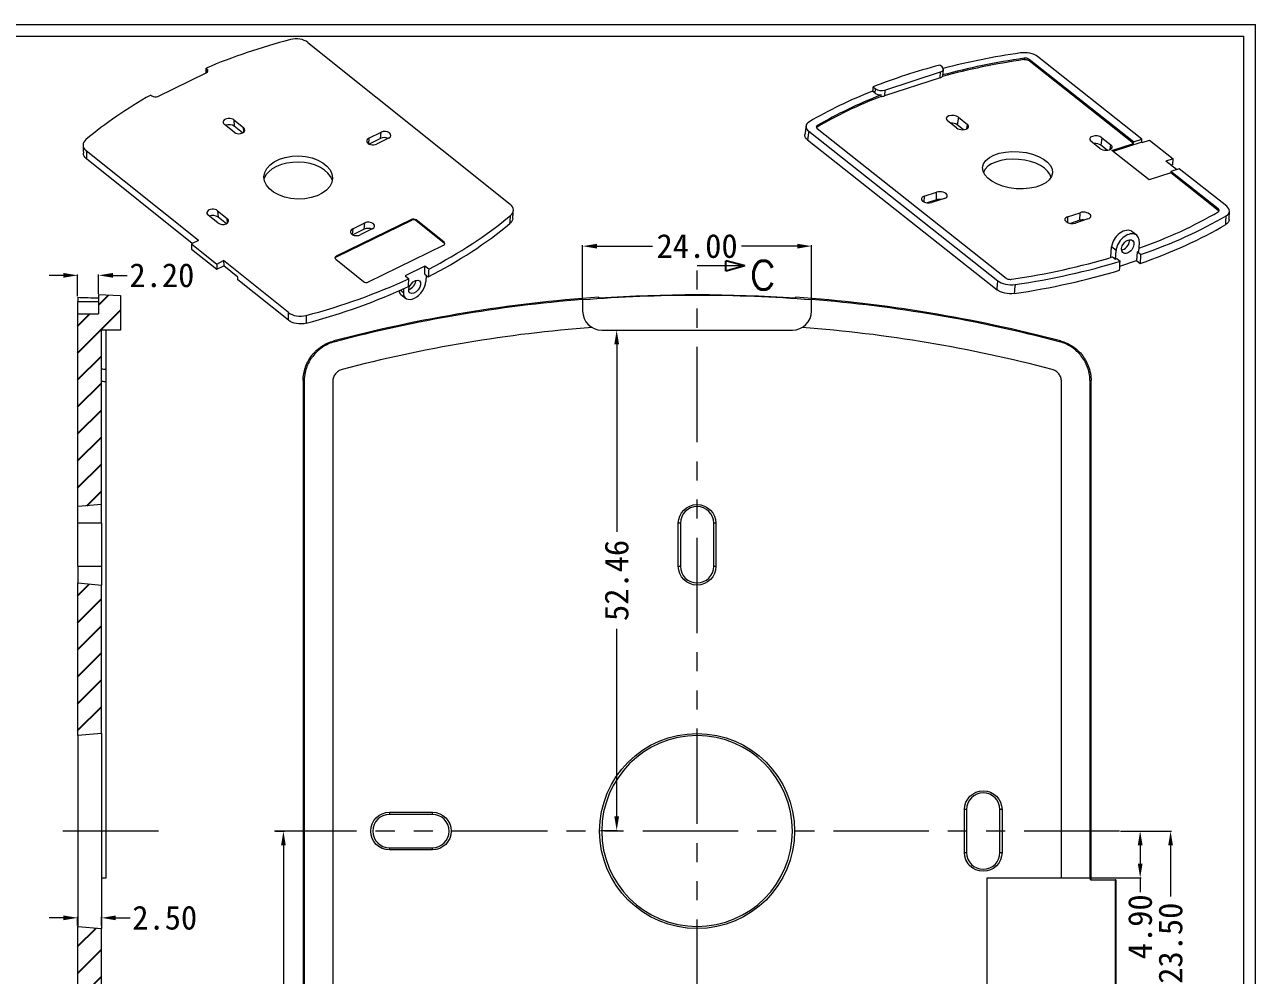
# Model space of a CAD drawing. Extents: x 25 to 585, y 188 to 465.
# Drawn here: x 455.9 to 585, y 269.7 to 369.3 of the extents above; entities that cross this region are included whole.
import ezdxf

# ---------------------------------------------------------------- set-up
doc = ezdxf.new("R2010")
doc.units = 0
doc.header["$MEASUREMENT"] = 0
doc.linetypes.add('PHANTOM', pattern=[2.5, 1.25, -0.25, 0.25, -0.25, 0.25, -0.25])
for name, color, linetype in [('10', 7, 'Continuous'), ('20', 7, 'Continuous'), ('TOP', 7, 'Continuous')]:
    doc.layers.add(name, color=color, linetype=linetype)
doc.styles.add('blockfont', font='simplex.shx', dxfattribs={"bigfont": 'bigfont'})
doc.dimstyles.new('1', dxfattribs={"dimtxt": 2.5, "dimasz": 1.5, "dimexe": 0.1, "dimexo": 0.1, "dimgap": 0.09, "dimtad": 0, "dimzin": 0, "dimdsep": 46, "dimtxsty": 'Standard', "dimcen": 0, "dimclrd": 4, "dimclre": 4, "dimclrt": 3, "dimadec": 1, "dimazin": 0, "dimtfac": 1, "dimtofl": 0, "dimtmove": 0, "dimatfit": 3, "dimfxl": 0.18, "dimtolj": 1, "dimtzin": 0, "dimlwd": 9, "dimlwe": 9, "dimarcsym": 0})

# ---------------------------------------------------------------- blocks, each defined once
blk = doc.blocks.new('HATCH5')
at = {"color": 200, "linetype": 'Continuous'}
for p, q in [((429.22, 152.29), (430.28, 153.35)), ((427.02, 147.26), (431.52, 151.76)), ((427.02, 150.09), (428.3, 151.36)), ((427.02, 144.44), (429.52, 146.93)), ((427.02, 141.61), (429.52, 144.11)), ((427.02, 138.78), (429.52, 141.28)), ((427.02, 135.96), (429.52, 138.45)), ((427.02, 133.13), (429.52, 135.63)), ((427.97, 131.25), (429.52, 132.8)), ((427.02, 121.82), (428.26, 123.06)), ((427.02, 118.99), (429.52, 121.49)), ((427.02, 116.17), (429.52, 118.66)), ((427.02, 113.34), (429.52, 115.84)), ((427.02, 110.51), (429.52, 113.01)), ((427.02, 107.69), (429.52, 110.18)), ((427.02, 85.07), (428.95, 87)), ((427.02, 82.24), (429.52, 84.74)), ((427.02, 79.42), (429.52, 81.91)), ((427.02, 76.59), (429.52, 79.09)), ((427.02, 73.76), (429.52, 76.26)), ((427.02, 70.93), (429.52, 73.43)), ((427.91, 68.99), (429.52, 70.6)), ((427.02, 65.28), (427.15, 65.4)), ((427.02, 62.45), (429.52, 64.95)), ((427.32, 59.93), (429.52, 62.12)), ((427.32, 57.1), (429.52, 59.3)), ((427.32, 54.27), (429.52, 56.47)), ((427.32, 51.44), (429.52, 53.64)), ((427.32, 48.62), (429.52, 50.82)), ((427.02, 45.49), (429.52, 47.99)), ((427.02, 42.66), (429.52, 45.16)), ((435.51, 42.66), (437.22, 44.37)), ((429.85, 42.66), (430.77, 43.58))]:
    blk.add_line(p, q, dxfattribs=at)
blk = doc.blocks.new('ASSORTED_DRAFT5')
at = {"color": 13}
for p, q in [((507.01, 158.39, 507.01), (505.01, 158.92)), ((505.01, 157.85), (505.01, 158.92)), ((507.01, 158.39, 507.01), (505.01, 157.85))]:
    blk.add_line(p, q, dxfattribs=at)
blk = doc.blocks.new('*D50')
at = {"color": 4, "linetype": 'Continuous', "lineweight": 9}
for p, q in [((482.24, 284.8), (483.17, 284.8)), ((483.07, 283.3), (483.07, 262.98)), ((483.07, 232.9), (483.07, 253.22)), ((522.14, 231.4), (482.97, 231.4))]:
    blk.add_line(p, q, dxfattribs=at)
for points in [[(482.82, 283.3), (483.32, 283.3), (483.07, 284.8)], [(482.82, 232.9), (483.32, 232.9), (483.07, 231.4)]]:
    blk.add_solid(points, dxfattribs=at)
at = {"layer": 'Defpoints', "color": 0, "linetype": 'Continuous', "lineweight": 9}
for p in [(482.14, 284.8), (483.07, 231.4), (522.24, 231.4)]:
    blk.add_point(p, dxfattribs=at)
at = {"color": 3, "linetype": 'Continuous', "lineweight": 9, "insert": (483.07, 258.1), "char_height": 2.5, "attachment_point": 5, "rotation": 90}
blk.add_mtext('\\A1;53.40', dxfattribs=at)
blk = doc.blocks.new('*D52')
at = {"color": 4, "linetype": 'Continuous', "lineweight": 9}
for p, q in [((570.84, 284.8), (572.99, 284.8)), ((572.89, 283.3), (572.89, 281.4)), ((567.73, 279.9), (572.99, 279.9)), ((572.89, 279.9), (572.89, 278.4))]:
    blk.add_line(p, q, dxfattribs=at)
for points in [[(572.64, 283.3), (573.14, 283.3), (572.89, 284.8)], [(572.64, 281.4), (573.14, 281.4), (572.89, 279.9)]]:
    blk.add_solid(points, dxfattribs=at)
at = {"layer": 'Defpoints', "color": 0, "linetype": 'Continuous', "lineweight": 9}
for p in [(570.74, 284.8), (567.63, 279.9), (572.89, 279.9)]:
    blk.add_point(p, dxfattribs=at)
at = {"color": 3, "linetype": 'Continuous', "lineweight": 9, "insert": (572.89, 274.77), "char_height": 2.5, "attachment_point": 5, "rotation": 90}
blk.add_mtext('\\A1;4.90', dxfattribs=at)
blk = doc.blocks.new('*D53')
at = {"color": 4, "linetype": 'Continuous', "lineweight": 9}
for p, q in [((570.84, 284.8), (576.18, 284.8)), ((576.08, 283.3), (576.08, 277.93)), ((576.08, 262.8), (576.08, 268.17)), ((567.73, 261.3), (576.18, 261.3))]:
    blk.add_line(p, q, dxfattribs=at)
for points in [[(575.83, 283.3), (576.33, 283.3), (576.08, 284.8)], [(575.83, 262.8), (576.33, 262.8), (576.08, 261.3)]]:
    blk.add_solid(points, dxfattribs=at)
at = {"layer": 'Defpoints', "color": 0, "linetype": 'Continuous', "lineweight": 9}
for p in [(570.74, 284.8), (567.63, 261.3), (576.08, 261.3)]:
    blk.add_point(p, dxfattribs=at)
at = {"color": 3, "linetype": 'Continuous', "lineweight": 9, "insert": (576.08, 273.05), "char_height": 2.5, "attachment_point": 5, "rotation": 90}
blk.add_mtext('\\A1;23.50', dxfattribs=at)
blk = doc.blocks.new('*D58')
at = {"color": 4, "linetype": 'Continuous', "lineweight": 9}
for p, q in [((514.44, 340.56), (514.44, 346.2)), ((515.94, 346.1), (521.77, 346.1)), ((536.94, 346.1), (531.11, 346.1)), ((538.44, 340.56), (538.44, 346.2))]:
    blk.add_line(p, q, dxfattribs=at)
for points in [[(515.94, 346.35), (515.94, 345.85), (514.44, 346.1)], [(536.94, 346.35), (536.94, 345.85), (538.44, 346.1)]]:
    blk.add_solid(points, dxfattribs=at)
at = {"layer": 'Defpoints', "color": 0, "linetype": 'Continuous', "lineweight": 9}
for p in [(538.44, 346.1), (514.44, 340.46), (538.44, 340.46)]:
    blk.add_point(p, dxfattribs=at)
at = {"color": 3, "linetype": 'Continuous', "lineweight": 9, "insert": (526.44, 346.1), "char_height": 2.5, "attachment_point": 5}
blk.add_mtext('\\A1;24.00', dxfattribs=at)
blk = doc.blocks.new('*D59')
at = {"color": 4, "linetype": 'Continuous', "lineweight": 9}
for p, q in [((516.54, 337.3), (518.11, 337.3)), ((518.01, 335.8), (518.01, 316.16)), ((518.01, 286.35), (518.01, 305.98)), ((516.32, 284.85), (518.11, 284.85))]:
    blk.add_line(p, q, dxfattribs=at)
for points in [[(517.76, 335.8), (518.26, 335.8), (518.01, 337.3)], [(517.76, 286.35), (518.26, 286.35), (518.01, 284.85)]]:
    blk.add_solid(points, dxfattribs=at)
at = {"layer": 'Defpoints', "color": 0, "linetype": 'Continuous', "lineweight": 9}
for p in [(516.44, 337.3), (516.22, 284.85), (518.01, 284.85)]:
    blk.add_point(p, dxfattribs=at)
at = {"color": 3, "linetype": 'Continuous', "lineweight": 9, "insert": (518.01, 311.07), "char_height": 2.5, "attachment_point": 5, "rotation": 90}
blk.add_mtext('\\A1;52.46', dxfattribs=at)
blk = doc.blocks.new('*D62')
at = {"color": 4, "linetype": 'Continuous', "lineweight": 9}
for p, q in [((460, 343.04), (458.5, 343.04)), ((461.5, 340.85), (461.5, 343.14)), ((463.7, 341.12), (463.7, 343.14)), ((465.2, 343.04), (466.7, 343.04))]:
    blk.add_line(p, q, dxfattribs=at)
for points in [[(460, 343.29), (460, 342.79), (461.5, 343.04)], [(465.2, 343.29), (465.2, 342.79), (463.7, 343.04)]]:
    blk.add_solid(points, dxfattribs=at)
at = {"layer": 'Defpoints', "color": 0, "linetype": 'Continuous', "lineweight": 9}
for p in [(463.7, 343.04), (461.5, 340.75), (463.7, 341.02)]:
    blk.add_point(p, dxfattribs=at)
at = {"color": 3, "linetype": 'Continuous', "lineweight": 9, "insert": (470.33, 343.04), "char_height": 2.5, "attachment_point": 5}
blk.add_mtext('\\A1;2.20', dxfattribs=at)
blk = doc.blocks.new('*D64')
at = {"color": 4, "linetype": 'Continuous', "lineweight": 9}
for p, q in [((460, 275.71), (458.5, 275.71)), ((461.5, 274.9), (461.5, 275.81)), ((464, 274.9), (464, 275.81)), ((465.5, 275.71), (467, 275.71))]:
    blk.add_line(p, q, dxfattribs=at)
for points in [[(460, 275.96), (460, 275.46), (461.5, 275.71)], [(465.5, 275.96), (465.5, 275.46), (464, 275.71)]]:
    blk.add_solid(points, dxfattribs=at)
at = {"layer": 'Defpoints', "color": 0, "linetype": 'Continuous', "lineweight": 9}
for p in [(464, 275.71), (461.5, 274.8), (464, 274.8)]:
    blk.add_point(p, dxfattribs=at)
at = {"color": 3, "linetype": 'Continuous', "lineweight": 9, "insert": (470.63, 275.71), "char_height": 2.5, "attachment_point": 5}
blk.add_mtext('\\A1;2.50', dxfattribs=at)

msp = doc.modelspace()

# ---------------------------------------------------------------- linework, layer by layer
at = {"color": 7, "linetype": 'Continuous', "lineweight": 9}
for p, q in [((328.712, 369.316), (584.969, 369.316)), ((584.969, 188.106), (584.969, 369.316)), ((329.932, 368.095), (583.748, 368.095)), ((583.748, 189.326), (583.748, 368.095))]:
    msp.add_line(p, q, dxfattribs=at)
at = {"layer": '10', "color": 1, "linetype": 'PHANTOM', "lineweight": 9, "ltscale": 8}
for p, q in [((526.44, 225.55), (526.44, 344.024)), ((469.959, 284.803), (459.75, 284.803)), ((570.739, 284.803), (482.142, 284.803))]:
    msp.add_line(p, q, dxfattribs=at)
at = {"layer": '20', "color": 7, "linetype": 'Continuous', "lineweight": 9}
for p, q in [((485.638, 367.448), (506.845, 350.493)), ((572.199, 356.87), (561.256, 365.529)), ((572.206, 357.021), (561.266, 365.678)), ((573.08, 357.306), (562.14, 365.963)), ((469.92, 361.792), (474.983, 364.266)), ((475.057, 364.678), (474.957, 364.757)), ((475.049, 364.305), (475.057, 364.678)), ((546.138, 362.457), (551.962, 364.355)), ((552.124, 364.877), (551.881, 365.07)), ((551.914, 363.745), (551.962, 364.355)), ((552.223, 364.173), (552.259, 364.631)), ((544.892, 362.793), (545.135, 362.6)), ((545.099, 362.143), (545.135, 362.6)), ((551.914, 363.745), (546.09, 361.847)), ((469.163, 361.926), (469.263, 361.847)), ((545.099, 362.143), (544.844, 362.344)), ((546.138, 362.457), (546.09, 361.847)), ((477.901, 358.038), (476.89, 358.847)), ((477.874, 359.327), (478.885, 358.519)), ((477.874, 359.327), (477.921, 358.657)), ((553.633, 358.491), (552.687, 359.24)), ((553.833, 359.613), (553.709, 358.83)), ((554.375, 358.304), (553.709, 358.83)), ((553.833, 359.613), (554.78, 358.864)), ((554.703, 358.382), (554.78, 358.864)), ((478.787, 357.965), (477.921, 358.657)), ((478.917, 358.053), (478.885, 358.519)), ((492.038, 357.423), (491.981, 356.838)), ((492.038, 357.423), (493.304, 358.042)), ((494.09, 357.413), (492.824, 356.795)), ((493.24, 357.381), (493.304, 358.042)), ((538.148, 358.145), (557.967, 342.461)), ((539.023, 358.43), (558.841, 342.747)), ((568.878, 357.468), (568.754, 356.685)), ((568.878, 357.468), (569.824, 356.719)), ((493.24, 357.381), (492.049, 356.799)), ((538.028, 357.234), (557.881, 341.523)), ((568.677, 356.345), (567.731, 357.094)), ((569.419, 356.158), (568.754, 356.685)), ((569.748, 356.237), (569.824, 356.719)), ((569.924, 356.129), (572.199, 356.87)), ((573.836, 353.034), (569.924, 356.129)), ((573.066, 357.004), (570.057, 356.024)), ((572.199, 356.87), (572.206, 357.021)), ((572.206, 357.021), (573.08, 357.306)), ((573.066, 357.004), (573.08, 357.306)), ((573.108, 356.971), (573.066, 357.004)), ((573.108, 356.971), (573.865, 357.218)), ((573.865, 357.218), (576.347, 355.254)), ((474.156, 346.704), (462.407, 356.098)), ((473.521, 346.395), (462.436, 355.257)), ((576.347, 355.254), (575.589, 355.007)), ((576.711, 354.119), (575.589, 355.007)), ((576.319, 354.651), (576.347, 355.254)), ((576.11, 353.775), (573.836, 353.034)), ((576.117, 353.925), (576.11, 353.775)), ((581.08, 349.841), (576.11, 353.775)), ((576.991, 354.21), (576.117, 353.925)), ((581.084, 349.994), (576.117, 353.925)), ((576.319, 354.651), (576.121, 354.586)), ((581.959, 350.279), (576.991, 354.21)), ((550.236, 351.327), (550.225, 350.724)), ((550.236, 351.327), (551.547, 351.754)), ((552.375, 351.099), (551.064, 350.672)), ((551.532, 350.956), (551.547, 351.754)), ((476.175, 349.817), (477.185, 349.009)), ((476.175, 349.817), (476.221, 349.147)), ((551.532, 350.956), (550.546, 350.635)), ((476.201, 348.528), (475.19, 349.337)), ((477.087, 348.455), (476.221, 349.147)), ((477.218, 348.543), (477.185, 349.009)), ((496.482, 348.804), (488.606, 344.956)), ((496.483, 348.888), (488.608, 345.04)), ((490.338, 347.913), (491.604, 348.532)), ((491.54, 347.871), (491.604, 348.532)), ((496.482, 348.804), (496.483, 348.888)), ((496.989, 348.846), (496.987, 348.761)), ((499.907, 346.427), (496.987, 348.761)), ((499.909, 346.511), (496.989, 348.846)), ((565.281, 349.182), (565.27, 348.578)), ((565.281, 349.182), (566.591, 349.609)), ((566.577, 348.81), (565.591, 348.489)), ((567.419, 348.953), (566.109, 348.526)), ((566.577, 348.81), (566.591, 349.609)), ((490.338, 347.913), (490.282, 347.328)), ((491.54, 347.871), (490.35, 347.289)), ((492.39, 347.903), (491.125, 347.285)), ((572.524, 347.243), (572.062, 347.609)), ((474.156, 346.704), (473.424, 346.347)), ((473.424, 346.347), (473.431, 345.796)), ((473.424, 346.347), (476.074, 344.228)), ((491.977, 342.346), (499.853, 346.194)), ((499.907, 346.427), (499.909, 346.511)), ((569.816, 344.958), (569.9, 346.025)), ((570.363, 345.659), (569.9, 346.025)), ((572.737, 345.541), (572.809, 346.456)), ((473.431, 345.796), (476.082, 343.677)), ((476.074, 344.228), (476.806, 344.585)), ((476.806, 344.585), (476.814, 344.035)), ((483.613, 339.143), (476.806, 344.585)), ((488.551, 344.723), (491.471, 342.388)), ((488.608, 345.04), (488.606, 344.956)), ((569.816, 344.958), (569.855, 344.927)), ((570.003, 344.972), (570.291, 344.744)), ((570.291, 344.744), (570.363, 345.659)), ((570.436, 344.792), (570.291, 344.744)), ((570.436, 344.792), (570.783, 344.518)), ((570.755, 344.005), (572.519, 344.58)), ((572.591, 345.494), (572.519, 344.58)), ((572.519, 344.58), (572.887, 344.288)), ((572.591, 345.494), (572.737, 345.541)), ((572.938, 345.22), (572.591, 345.494)), ((476.074, 344.228), (476.082, 343.677)), ((476.082, 343.677), (476.814, 344.035)), ((478.296, 342.85), (476.814, 344.035)), ((497.908, 344.017), (495.827, 343)), ((497.89, 343.177), (497.908, 344.017)), ((498.302, 343.702), (497.908, 344.017)), ((478.3, 342.574), (478.296, 342.85)), ((483.607, 338.332), (478.3, 342.574)), ((495.827, 343), (496.22, 342.685)), ((497.89, 343.177), (498.26, 342.881)), ((498.027, 343.067), (498.013, 342.405)), ((461.502, 340.746), (461.502, 340.303)), ((463.702, 341.024), (466.002, 340.944)), ((463.702, 341.024), (463.702, 339.003)), ((466.002, 340.944), (466.002, 337.303)), ((495.353, 341.488), (495.65, 341.251)), ((495.393, 341.042), (495.887, 340.647)), ((495.658, 341.625), (495.65, 341.251)), ((461.502, 340.303), (463.702, 340.303)), ((461.502, 339.003), (461.502, 340.303)), ((514.44, 340.461), (514.44, 339.303)), ((538.44, 339.303), (538.44, 340.461)), ((461.502, 339.003), (463.702, 339.003)), ((461.502, 318.803), (461.502, 339.003)), ((464.002, 319.021), (464.002, 337.303)), ((466.002, 337.303), (464.002, 337.303)), ((464.502, 333.182), (464.502, 337.303)), ((516.44, 337.303), (536.44, 337.303)), ((464.502, 279.903), (464.502, 331.925)), ((485.142, 332.009), (485.142, 237.596)), ((485.247, 331.928), (485.247, 237.677)), ((488.248, 331.925), (488.248, 237.68)), ((564.632, 279.903), (564.632, 331.925)), ((567.634, 279.903), (567.634, 331.928)), ((567.739, 279.703), (567.739, 332.009)), ((464.002, 319.021), (461.502, 318.803)), ((461.502, 317.053), (461.502, 318.803)), ((464.002, 317.053), (464.002, 319.021)), ((464.002, 317.053), (461.502, 317.053)), ((461.502, 312.553), (461.502, 317.053)), ((464.002, 317.053), (464.002, 312.553)), ((524.69, 317.053), (524.471, 317.053)), ((524.471, 312.553), (524.471, 317.053)), ((524.69, 317.053), (524.69, 312.553)), ((528.409, 317.053), (528.19, 317.053)), ((528.19, 312.553), (528.19, 317.053)), ((528.409, 317.053), (528.409, 312.553)), ((461.502, 312.553), (464.002, 312.553)), ((461.502, 312.553), (461.502, 310.803)), ((464.002, 312.553), (464.002, 310.584)), ((524.471, 312.553), (524.69, 312.553)), ((528.19, 312.553), (528.409, 312.553)), ((461.502, 310.803), (464.002, 310.584)), ((461.502, 294.803), (461.502, 310.803)), ((464.002, 295.021), (464.002, 310.584)), ((464.002, 295.021), (461.502, 294.803)), ((461.502, 294.803), (461.502, 274.803)), ((464.002, 295.021), (464.002, 284.803)), ((494.19, 286.771), (494.19, 286.553)), ((494.19, 286.771), (498.69, 286.771)), ((498.69, 286.553), (494.19, 286.553)), ((498.69, 286.553), (498.69, 286.771)), ((554.471, 282.553), (554.471, 287.053)), ((554.69, 287.053), (554.471, 287.053)), ((554.69, 287.053), (554.69, 282.553)), ((558.409, 287.053), (558.19, 287.053)), ((558.19, 282.553), (558.19, 287.053)), ((558.409, 287.053), (558.409, 282.553)), ((464.002, 284.803), (464.002, 274.584)), ((494.19, 283.053), (494.19, 282.834)), ((494.19, 283.053), (498.69, 283.053)), ((498.69, 282.834), (494.19, 282.834)), ((498.69, 282.834), (498.69, 283.053)), ((554.471, 282.553), (554.69, 282.553)), ((558.19, 282.553), (558.409, 282.553)), ((464.002, 279.903), (464.502, 279.903)), ((556.84, 261.303), (556.84, 279.903)), ((556.84, 279.903), (564.632, 279.903)), ((564.632, 279.903), (567.634, 279.903)), ((567.669, 279.903), (567.634, 279.903)), ((567.669, 279.703), (567.669, 279.903)), ((567.669, 279.703), (570.27, 279.703)), ((570.27, 279.703), (570.27, 267.903)), ((570.34, 279.703), (570.27, 279.703)), ((570.34, 279.703), (570.34, 267.903)), ((461.502, 274.803), (464.002, 274.584)), ((461.502, 256.553), (461.502, 274.803)), ((464.002, 256.771), (464.002, 274.584))]:
    msp.add_line(p, q, dxfattribs=at)
at = {"layer": '20', "color": 1, "linetype": 'Continuous', "lineweight": 9}
msp.add_line((531.44, 344.024), (526.44, 344.024), dxfattribs=at)
at = {"layer": '20', "color": 7, "linetype": 'Continuous', "lineweight": 9}
msp.add_circle((526.44, 284.803), 10.219, dxfattribs=at)
at = {"layer": '20', "color": 7, "linetype": 'Continuous', "lineweight": 9, "extrusion": (0, 0, -1)}
msp.add_circle((-526.44, 284.803), 10, dxfattribs=at)
at = {"layer": '20', "color": 7, "linetype": 'Continuous', "lineweight": 9}
for centre, radius, start, end in [((526.44, 191.629), 149.471, 93.95135, 104.76607), ((526.44, 191.629), 149.314, 85.39032, 94.60968), ((526.44, 191.629), 149.471, 75.23393, 86.04865), ((526.44, 191.629), 149.367, 94.60806, 104.73419), ((526.44, 191.629), 149.367, 75.26581, 85.39194), ((516.44, 339.303), 2, 180, 270), ((536.44, 339.303), 2, 270, 0), ((526.44, 191.629), 146.365, 94.316, 104.73308), ((526.44, 191.629), 146.365, 75.26692, 85.684), ((526.44, 317.053), 1.75, 0, 180), ((526.44, 312.553), 1.75, 180, 0), ((556.44, 287.053), 1.75, 0, 180), ((494.19, 284.803), 1.75, 90, 270), ((498.69, 284.803), 1.75, 270, 90), ((556.44, 282.553), 1.75, 180, 0)]:
    msp.add_arc(centre, radius, start, end, dxfattribs=at)
at = {"layer": '20', "color": 7, "linetype": 'Continuous', "lineweight": 9, "extrusion": (0, 0, -1)}
for centre, radius, start, end in [((-526.44, 191.629), 149.395, 86.04661, 93.95339), ((-526.44, 317.053), 1.969, 0, 180), ((-526.44, 312.553), 1.969, 180, 0), ((-556.44, 287.053), 1.969, 0, 180), ((-494.19, 284.803), 1.969, 270, 90), ((-498.69, 284.803), 1.969, 90, 270), ((-556.44, 282.553), 1.969, 180, 0)]:
    msp.add_arc(centre, radius, start, end, dxfattribs=at)
at = {"layer": '20', "color": 7, "linetype": 'Continuous', "lineweight": 9}
for centre, major_axis, ratio, start_param, end_param in [((505.554, 336.564), (53.797, -1.155), 0.6279067, 2.0004346, 2.189187), ((579.634, 338.555), (-52.533, 4.162), 0.527868, 5.1223491, 5.3040854), ((579.646, 338.707), (-52.527, 4.161), 0.527868, 5.1224418, 5.3042542), ((579.646, 338.707), (-53.604, 4.246), 0.527868, 5.1224224, 5.2902371), ((474.691, 364.499), (0.468, -0.01), 0.6279067, 5.3997438, 6.9705401), ((579.682, 339.165), (-53.585, 4.245), 0.527868, 5.2991284, 5.4600367), ((551.493, 364.078), (0.718, -0.057), 0.527868, 5.3795825, 5.9269891), ((551.542, 364.687), (-0.718, 0.057), 0.527868, 2.2379899, 3.8087862), ((551.505, 364.23), (0.718, -0.057), 0.527868, 5.911863, 6.2831978), ((545.718, 362.79), (-0.718, 0.057), 0.527868, 0.6671936, 2.2379899), ((505.554, 336.564), (53.797, -1.155), 0.6279067, 2.3271153, 2.5158677), ((469.628, 362.025), (0.468, -0.01), 0.6279067, 3.8289475, 5.3997438), ((579.646, 338.707), (-53.604, 4.246), 0.527868, 5.4600084, 5.6367427), ((579.634, 338.555), (-52.533, 4.162), 0.527868, 5.4550797, 5.636816), ((579.646, 338.707), (-52.527, 4.161), 0.527868, 5.4549109, 5.6367232), ((545.681, 362.332), (0.718, -0.057), 0.527868, 3.8087862, 4.847302), ((545.669, 362.18), (0.718, -0.057), 0.527868, 4.832176, 5.3795825), ((477.382, 359.087), (0.63, -0.014), 0.6279067, 0.6873548, 3.8289475), ((477.367, 358.387), (-0.709, 0.015), 0.6279067, 3.8289475, 5.2897394), ((553.26, 359.426), (0.707, -0.056), 0.527868, 0.6671936, 3.8087862), ((553.2, 358.664), (-0.628, 0.05), 0.527868, 3.8087862, 5.0777436), ((554.206, 358.678), (0.707, -0.056), 0.527868, 3.8087862, 6.9503789), ((478.393, 358.279), (0.63, -0.014), 0.6279067, 3.8289475, 6.9705401), ((492.431, 357.109), (0.63, -0.014), 0.6279067, 2.2581511, 5.3997438), ((493.682, 357.027), (-0.709, 0.015), 0.6279067, 4.1627415, 5.3997438), ((493.697, 357.727), (0.63, -0.014), 0.6279067, 5.3997438, 8.5413364), ((568.305, 357.281), (0.707, -0.056), 0.527868, 0.6671936, 3.8087862), ((568.244, 356.519), (-0.628, 0.05), 0.527868, 3.8087862, 5.0777436), ((569.251, 356.532), (0.707, -0.056), 0.527868, 3.8087862, 6.9503789), ((484.611, 352.595), (3.678, -0.079), 0.6279067, 0.2233808, 2.9182781), ((559.981, 353.298), (3.589, -0.284), 0.527868, 0.1467692, 2.9948191), ((550.65, 351), (0.707, -0.056), 0.527868, 2.2379899, 5.3795825), ((551.9, 350.665), (-0.628, 0.05), 0.527868, 4.5574175, 5.3795825), ((551.961, 351.427), (0.707, -0.056), 0.527868, 5.3795825, 8.5211752), ((475.682, 349.577), (0.63, -0.014), 0.6279067, 0.6873548, 3.8289475), ((567.005, 349.281), (0.707, -0.056), 0.527868, 5.3795825, 8.5211752), ((540.461, 369.717), (-52.527, 4.161), 0.527868, 2.2742528, 2.4951306), ((475.667, 348.877), (-0.709, 0.015), 0.6279067, 3.8289475, 5.2897394), ((476.693, 348.769), (0.63, -0.014), 0.6279067, 3.8289475, 6.9705401), ((491.997, 348.217), (0.63, -0.014), 0.6279067, 5.3997438, 8.5413364), ((496.706, 348.624), (-0.36, 0.008), 0.6279067, 3.8289475, 5.3997438), ((496.708, 348.708), (0.36, -0.008), 0.6279067, 0.6873548, 2.2581511), ((463.68, 369.187), (53.76, -1.154), 0.6279067, 5.4245176, 5.6569039), ((463.698, 370.028), (53.797, -1.155), 0.6279067, 5.4245002, 5.6574604), ((565.695, 348.854), (0.707, -0.056), 0.527868, 2.2379899, 5.3795825), ((566.945, 348.519), (-0.628, 0.05), 0.527868, 4.5574175, 5.3795825), ((540.461, 369.717), (-53.604, 4.246), 0.527868, 2.2627637, 2.49515), ((490.732, 347.599), (0.63, -0.014), 0.6279067, 2.2581511, 5.3997438), ((491.982, 347.517), (-0.709, 0.015), 0.6279067, 4.1627415, 5.3997438), ((571.124, 346.423), (-0.938, -1.186), 0.667198, 3.1416336, 5.4999881), ((571.586, 346.057), (0.938, 1.186), 0.667198, 5.4999881, 8.6415808), ((540.389, 368.802), (-53.642, 4.249), 0.527868, 2.2627463, 2.4957064), ((499.628, 346.374), (0.36, -0.008), 0.6279067, 5.3997438, 6.9705401), ((499.626, 346.29), (-0.36, 0.008), 0.6279067, 3.3286012, 3.8289475), ((571.124, 346.423), (0.503, 0.635), 0.667198, 3.9291921, 5.7057625), ((488.832, 344.86), (0.36, -0.008), 0.6279067, 2.2581511, 3.8289475), ((488.831, 344.776), (-0.36, 0.008), 0.6279067, 5.3997438, 6.0961947), ((540.461, 369.717), (-52.527, 4.161), 0.527868, 1.9808492, 2.2092905), ((540.461, 369.717), (-53.604, 4.246), 0.527868, 1.9808298, 2.2132161), ((571.124, 346.423), (0.503, 0.635), 0.667198, 3.7189997, 3.9291921), ((540.389, 368.802), (-53.642, 4.249), 0.527868, 1.9802733, 2.2132335), ((463.698, 370.028), (53.797, -1.155), 0.6279067, 5.1420272, 5.3749874), ((491.752, 342.526), (0.36, -0.008), 0.6279067, 3.8289475, 5.3997438), ((496.831, 341.828), (0.944, 1.181), 0.6015604, 2.4751658, 5.6167584), ((496.337, 342.223), (0.506, 0.633), 0.6015604, 3.8480418, 5.5767035), ((463.68, 369.187), (53.76, -1.154), 0.6279067, 5.1425837, 5.37497), ((496.337, 342.223), (-0.944, -1.181), 0.6015604, 5.8290612, 6.2832181)]:
    msp.add_ellipse(centre, major_axis=major_axis, ratio=ratio, start_param=start_param, end_param=end_param, dxfattribs=at)
for centre, major_axis, ratio in [((560.041, 354.06), (-3.667, 0.291), 0.527868), ((484.626, 353.296), (-3.599, 0.077), 0.6279067), ((571.586, 346.057), (-0.503, -0.635), 0.667198), ((496.831, 341.828), (-0.506, -0.633), 0.6015604)]:
    msp.add_ellipse(centre, major_axis=major_axis, ratio=ratio, dxfattribs=at)
for points, knots in [([(485.638, 367.448), (485.425, 367.619), (485.129, 367.741), (484.468, 367.852), (484.117, 367.837), (483.804, 367.754)], [0, 0, 0, 0, 0.5, 0.5, 1, 1, 1, 1]), ([(562.14, 365.963), (561.94, 366.121), (561.654, 366.245), (561.002, 366.385), (560.651, 366.397), (560.333, 366.351)], [0, 0, 0, 0, 0.5, 0.5, 1, 1, 1, 1]), ([(560.71, 365.646), (560.759, 365.654), (560.812, 365.656), (560.864, 365.654), (560.916, 365.652), (560.969, 365.645), (561.019, 365.634), (561.069, 365.623), (561.117, 365.607), (561.158, 365.588), (561.196, 365.571), (561.229, 365.551), (561.256, 365.529)], [0, 0, 0, 0, 0.2569731, 0.2569731, 0.2569731, 0.5139543, 0.5139543, 0.5139543, 0.770828, 0.770828, 0.770828, 1, 1, 1, 1]), ([(561.266, 365.678), (561.236, 365.702), (561.197, 365.724), (561.155, 365.742), (561.112, 365.761), (561.063, 365.775), (561.013, 365.786), (560.962, 365.796), (560.909, 365.802), (560.857, 365.803), (560.81, 365.804), (560.764, 365.801), (560.72, 365.795)], [0, 0, 0, 0, 0.2569548, 0.2569548, 0.2569548, 0.5139175, 0.5139175, 0.5139175, 0.7707728, 0.7707728, 0.7707728, 1, 1, 1, 1]), ([(474.961, 364.254), (474.96, 364.317), (474.96, 364.38), (474.959, 364.442), (474.959, 364.547), (474.958, 364.652), (474.957, 364.757)], [0, 0, 0, 0, 0.3737055, 0.3737055, 0.3737055, 1, 1, 1, 1]), ([(538.208, 359.141), (537.991, 359.014), (537.868, 358.847), (537.846, 358.488), (537.949, 358.303), (538.148, 358.145)], [0, 0, 0, 0, 0.5, 0.5, 1, 1, 1, 1]), ([(539.041, 358.731), (539.008, 358.711), (538.981, 358.688), (538.963, 358.663), (538.945, 358.638), (538.935, 358.611), (538.935, 358.583), (538.934, 358.555), (538.942, 358.527), (538.959, 358.5), (538.974, 358.475), (538.996, 358.451), (539.023, 358.43)], [0, 0, 0, 0, 0.2569548, 0.2569548, 0.2569548, 0.5139175, 0.5139175, 0.5139175, 0.7707728, 0.7707728, 0.7707728, 1, 1, 1, 1]), ([(538.028, 357.234), (537.829, 357.392), (537.726, 357.576), (537.737, 357.765), (537.738, 357.775), (537.74, 357.785)], [0, 0, 0, 0, 0.9482892, 0.9482892, 1, 1, 1, 1]), ([(538.148, 358.145), (538.125, 357.97), (538.102, 357.795), (538.079, 357.619), (538.062, 357.491), (538.045, 357.363), (538.028, 357.234)], [0, 0, 0, 0, 0.5773457, 0.5773457, 0.5773457, 1, 1, 1, 1]), ([(462.374, 357.284), (462.17, 357.114), (462.063, 356.906), (462.074, 356.478), (462.193, 356.268), (462.407, 356.098)], [0, 0, 0, 0, 0.5, 0.5, 1, 1, 1, 1]), ([(462.407, 356.098), (462.411, 355.979), (462.415, 355.861), (462.419, 355.742), (462.425, 355.581), (462.431, 355.419), (462.436, 355.257)], [0, 0, 0, 0, 0.4226543, 0.4226543, 0.4226543, 1, 1, 1, 1]), ([(506.878, 349.307), (507.082, 349.477), (507.189, 349.685), (507.177, 350.113), (507.058, 350.323), (506.845, 350.493)], [0, 0, 0, 0, 0.5, 0.5, 1, 1, 1, 1]), ([(581.066, 349.693), (581.099, 349.713), (581.126, 349.736), (581.144, 349.761), (581.162, 349.786), (581.172, 349.814), (581.172, 349.841), (581.173, 349.869), (581.165, 349.897), (581.148, 349.925), (581.133, 349.949), (581.111, 349.973), (581.084, 349.994)], [0, 0, 0, 0, 0.2569548, 0.2569548, 0.2569548, 0.5139175, 0.5139175, 0.5139175, 0.7707728, 0.7707728, 0.7707728, 1, 1, 1, 1]), ([(581.9, 349.283), (582.116, 349.41), (582.239, 349.577), (582.261, 349.937), (582.158, 350.121), (581.959, 350.279)], [0, 0, 0, 0, 0.5, 0.5, 1, 1, 1, 1]), ([(582.226, 348.856), (582.226, 348.85), (582.226, 348.845), (582.215, 348.66), (582.092, 348.493), (581.875, 348.366)], [0, 0, 0, 0, 0.0281233, 0.0281233, 1, 1, 1, 1]), ([(572.938, 345.22), (572.929, 345.064), (572.921, 344.909), (572.912, 344.754), (572.904, 344.599), (572.896, 344.443), (572.887, 344.288)], [0, 0, 0, 0, 0.5000561, 0.5000561, 0.5000561, 1, 1, 1, 1]), ([(496.179, 341.864), (496.186, 342.001), (496.193, 342.138), (496.2, 342.275), (496.207, 342.411), (496.213, 342.548), (496.22, 342.685)], [0, 0, 0, 0, 0.5000561, 0.5000561, 0.5000561, 1, 1, 1, 1]), ([(557.881, 341.523), (557.893, 341.656), (557.906, 341.788), (557.918, 341.92), (557.934, 342.1), (557.951, 342.281), (557.967, 342.461)], [0, 0, 0, 0, 0.4226543, 0.4226543, 0.4226543, 1, 1, 1, 1]), ([(557.967, 342.461), (558.167, 342.303), (558.453, 342.179), (559.105, 342.04), (559.456, 342.027), (559.774, 342.074)], [0, 0, 0, 0, 0.5, 0.5, 1, 1, 1, 1]), ([(558.841, 342.747), (558.871, 342.722), (558.91, 342.7), (558.953, 342.682), (558.995, 342.664), (559.044, 342.649), (559.094, 342.638), (559.145, 342.628), (559.198, 342.622), (559.25, 342.621), (559.297, 342.62), (559.344, 342.623), (559.387, 342.629)], [0, 0, 0, 0, 0.2569548, 0.2569548, 0.2569548, 0.5139175, 0.5139175, 0.5139175, 0.7707728, 0.7707728, 0.7707728, 1, 1, 1, 1]), ([(461.502, 340.746), (461.868, 340.733), (462.234, 340.72), (462.601, 340.707), (462.968, 340.694), (463.335, 340.681), (463.702, 340.669)], [0, 0, 0, 0, 0.4996754, 0.4996754, 0.4996754, 1, 1, 1, 1]), ([(516.14, 340.669), (516.14, 340.681), (516.14, 340.694), (516.14, 340.707), (516.14, 340.72), (516.14, 340.733), (516.14, 340.746)], [0, 0, 0, 0, 0.5003246, 0.5003246, 0.5003246, 1, 1, 1, 1]), ([(536.74, 340.746), (536.74, 340.733), (536.74, 340.72), (536.74, 340.707), (536.74, 340.694), (536.74, 340.681), (536.74, 340.669)], [0, 0, 0, 0, 0.4996754, 0.4996754, 0.4996754, 1, 1, 1, 1]), ([(559.688, 341.136), (559.369, 341.089), (559.02, 341.102), (558.368, 341.241), (558.081, 341.365), (557.881, 341.523)], [0, 0, 0, 0, 0.5, 0.5, 1, 1, 1, 1]), ([(483.607, 338.332), (483.608, 338.488), (483.609, 338.644), (483.61, 338.8), (483.611, 338.914), (483.612, 339.029), (483.613, 339.143)], [0, 0, 0, 0, 0.5773457, 0.5773457, 0.5773457, 1, 1, 1, 1]), ([(485.441, 338.026), (485.129, 337.943), (484.779, 337.928), (484.117, 338.038), (483.82, 338.161), (483.607, 338.332)], [0, 0, 0, 0, 0.5, 0.5, 1, 1, 1, 1]), ([(483.613, 339.143), (483.826, 338.973), (484.122, 338.85), (484.784, 338.739), (485.135, 338.754), (485.447, 338.837)], [0, 0, 0, 0, 0.5, 0.5, 1, 1, 1, 1]), ([(485.142, 332.009), (485.142, 332.246), (485.161, 332.48), (485.238, 332.942), (485.295, 333.169), (485.409, 333.506), (485.452, 333.616), (485.546, 333.832), (485.597, 333.937), (485.762, 334.246), (485.89, 334.443), (486.106, 334.724), (486.182, 334.815), (486.341, 334.989), (486.423, 335.073), (486.68, 335.312), (486.864, 335.457), (487.159, 335.653), (487.26, 335.715), (487.467, 335.829), (487.572, 335.881), (487.893, 336.025), (488.115, 336.104), (488.344, 336.165)], [0, 0, 0, 0, 0.125, 0.125, 0.25, 0.25, 0.3125, 0.3125, 0.375, 0.375, 0.5, 0.5, 0.5625, 0.5625, 0.625, 0.625, 0.75, 0.75, 0.8125, 0.8125, 0.875, 0.875, 1, 1, 1, 1]), ([(488.451, 336.084), (488.221, 336.024), (488, 335.946), (487.573, 335.754), (487.367, 335.641), (487.071, 335.445), (486.975, 335.375), (486.79, 335.23), (486.701, 335.154), (486.445, 334.914), (486.286, 334.741), (486.069, 334.46), (486.001, 334.363), (485.873, 334.166), (485.813, 334.065), (485.647, 333.756), (485.553, 333.541), (485.439, 333.205), (485.405, 333.091), (485.348, 332.862), (485.324, 332.747), (485.266, 332.4), (485.247, 332.166), (485.247, 331.928)], [0, 0, 0, 0, 0.125, 0.125, 0.25, 0.25, 0.3125, 0.3125, 0.375, 0.375, 0.5, 0.5, 0.5625, 0.5625, 0.625, 0.625, 0.75, 0.75, 0.8125, 0.8125, 0.875, 0.875, 1, 1, 1, 1]), ([(567.634, 331.928), (567.634, 332.166), (567.614, 332.4), (567.538, 332.861), (567.481, 333.089), (567.366, 333.426), (567.324, 333.536), (567.23, 333.752), (567.179, 333.857), (567.013, 334.166), (566.885, 334.363), (566.669, 334.645), (566.592, 334.736), (566.434, 334.91), (566.352, 334.993), (566.095, 335.232), (565.911, 335.378), (565.615, 335.574), (565.514, 335.635), (565.307, 335.749), (565.202, 335.801), (564.881, 335.946), (564.659, 336.024), (564.429, 336.084)], [0, 0, 0, 0, 0.125, 0.125, 0.25, 0.25, 0.3125, 0.3125, 0.375, 0.375, 0.5, 0.5, 0.5625, 0.5625, 0.625, 0.625, 0.75, 0.75, 0.8125, 0.8125, 0.875, 0.875, 1, 1, 1, 1]), ([(564.536, 336.165), (564.766, 336.104), (564.987, 336.026), (565.414, 335.834), (565.62, 335.721), (565.916, 335.525), (566.012, 335.455), (566.196, 335.31), (566.285, 335.233), (566.542, 334.994), (566.7, 334.821), (566.916, 334.54), (566.985, 334.443), (567.113, 334.246), (567.172, 334.145), (567.338, 333.836), (567.432, 333.621), (567.546, 333.285), (567.58, 333.171), (567.638, 332.943), (567.662, 332.828), (567.719, 332.481), (567.739, 332.246), (567.739, 332.009)], [0, 0, 0, 0, 0.125, 0.125, 0.25, 0.25, 0.3125, 0.3125, 0.375, 0.375, 0.5, 0.5, 0.5625, 0.5625, 0.625, 0.625, 0.75, 0.75, 0.8125, 0.8125, 0.875, 0.875, 1, 1, 1, 1]), ([(464.502, 331.925), (464.502, 332.071), (464.502, 332.218), (464.502, 332.356), (464.502, 332.493), (464.502, 332.624), (464.502, 332.737), (464.502, 332.851), (464.502, 332.95), (464.502, 333.027), (464.502, 333.096), (464.502, 333.149), (464.502, 333.182)], [0, 0, 0, 0, 0.2569548, 0.2569548, 0.2569548, 0.5139175, 0.5139175, 0.5139175, 0.7707728, 0.7707728, 0.7707728, 1, 1, 1, 1]), ([(489.217, 333.182), (489.078, 333.145), (488.949, 333.088), (488.71, 332.929), (488.607, 332.833), (488.475, 332.663), (488.437, 332.603), (488.37, 332.478), (488.341, 332.413), (488.295, 332.278), (488.278, 332.208), (488.254, 332.068), (488.248, 331.997), (488.248, 331.925)], [0, 0, 0, 0, 0.25, 0.25, 0.5, 0.5, 0.625, 0.625, 0.75, 0.75, 0.875, 0.875, 1, 1, 1, 1]), ([(564.632, 331.925), (564.632, 332.069), (564.609, 332.209), (564.516, 332.48), (564.449, 332.605), (564.318, 332.775), (564.27, 332.828), (564.167, 332.924), (564.111, 332.968), (563.992, 333.047), (563.929, 333.082), (563.8, 333.14), (563.733, 333.164), (563.663, 333.182)], [0, 0, 0, 0, 0.25, 0.25, 0.5, 0.5, 0.625, 0.625, 0.75, 0.75, 0.875, 0.875, 1, 1, 1, 1]), ([(485.247, 331.928), (485.226, 331.944), (485.206, 331.959), (485.186, 331.975), (485.171, 331.986), (485.157, 331.998), (485.142, 332.009)], [0, 0, 0, 0, 0.5773457, 0.5773457, 0.5773457, 1, 1, 1, 1]), ([(567.739, 332.009), (567.724, 331.998), (567.709, 331.986), (567.694, 331.975), (567.674, 331.959), (567.654, 331.944), (567.634, 331.928)], [0, 0, 0, 0, 0.4226543, 0.4226543, 0.4226543, 1, 1, 1, 1])]:
    msp.add_open_spline(points, degree=3, knots=knots, dxfattribs=at)
for points, degree in [([(560.72, 365.795), (560.717, 365.745), (560.713, 365.696), (560.71, 365.646)], 3), ([(561.256, 365.529), (561.26, 365.579), (561.263, 365.628), (561.266, 365.678)], 3), ([(552.163, 364.04), (552.161, 363.991), (552.158, 363.942), (552.156, 363.892)], 3), ([(544.892, 362.793), (544.876, 362.643), (544.86, 362.494), (544.844, 362.344)], 3), ([(545.725, 361.797), (545.733, 361.848), (545.741, 361.899), (545.748, 361.949)], 3), ([(539.021, 358.579), (539.028, 358.63), (539.034, 358.68), (539.041, 358.731)], 3), ([(537.863, 358.696), (537.743, 357.785)], 1), ([(538.952, 358.522), (538.969, 358.543), (538.993, 358.562), (539.021, 358.579)], 3), ([(462.073, 356.684), (462.102, 355.843)], 1), ([(462.436, 355.257), (462.225, 355.426), (462.107, 355.632), (462.099, 355.844)], 3), ([(507.113, 348.997), (507.178, 349.837)], 1), ([(581.084, 349.994), (581.083, 349.943), (581.081, 349.892), (581.08, 349.841)], 3), ([(581.08, 349.841), (581.109, 349.818), (581.132, 349.793), (581.147, 349.767)], 3), ([(582.222, 348.856), (582.247, 349.774)], 1), ([(506.812, 348.466), (506.834, 348.747), (506.856, 349.027), (506.878, 349.307)], 3), ([(507.116, 348.998), (507.102, 348.805), (506.996, 348.62), (506.812, 348.466)], 3), ([(581.875, 348.366), (581.883, 348.671), (581.891, 348.977), (581.9, 349.283)], 3), ([(570.732, 343.586), (570.749, 343.896), (570.766, 344.207), (570.783, 344.518)], 3), ([(498.302, 343.702), (498.288, 343.428), (498.274, 343.154), (498.26, 342.881)], 3), ([(559.774, 342.074), (559.745, 341.761), (559.717, 341.448), (559.688, 341.136)], 3), ([(514.44, 340.461), (514.44, 340.478), (514.44, 340.496), (514.44, 340.513)], 3), ([(538.44, 340.461), (538.44, 340.478), (538.44, 340.496), (538.44, 340.513)], 3), ([(485.447, 338.837), (485.445, 338.566), (485.443, 338.296), (485.441, 338.026)], 3), ([(488.344, 336.165), (488.38, 336.138), (488.415, 336.111), (488.451, 336.084)], 3), ([(564.429, 336.084), (564.465, 336.111), (564.501, 336.138), (564.536, 336.165)], 3), ([(464.502, 333.182), (464.335, 333.186), (464.168, 333.191), (464.002, 333.195)], 3), ([(464.002, 331.939), (464.168, 331.934), (464.335, 331.93), (464.502, 331.925)], 3)]:
    msp.add_open_spline(points, degree=degree, dxfattribs=at)

# ---------------------------------------------------------------- block references
at = {"layer": '20', "color": 200, "linetype": 'Continuous', "lineweight": 9}
msp.add_blockref('HATCH5', (34.478, 187.639), dxfattribs=at)
at = {"layer": 'TOP', "color": 1, "linetype": 'Continuous', "lineweight": 9}
msp.add_blockref('ASSORTED_DRAFT5', (24.433, 185.639), dxfattribs=at)

# ---------------------------------------------------------------- texts
at = {"layer": 'TOP', "color": 1, "linetype": 'Continuous', "lineweight": 9, "insert": (531.982, 341.555), "char_height": 3, "attachment_point": 7, "style": 'blockfont'}
msp.add_mtext('\\W01.000;C', dxfattribs=at)

# ---------------------------------------------------------------- dimensions: what is measured, and where the dimension line sits
at = {"linetype": 'Continuous', "lineweight": 9}
for base, p1, p2, picture, middle in [((538.44, 346.102), (514.44, 340.461), (538.44, 340.461), '*D58', (526.44, 346.102)), ((463.702, 343.042), (461.502, 340.746), (463.702, 341.024), '*D62', (470.333, 343.042)), ((464.002, 275.71), (461.502, 274.803), (464.002, 274.803), '*D64', (470.633, 275.71))]:
    dim = msp.add_linear_dim(base=base, p1=p1, p2=p2, dimstyle='1', dxfattribs=at)
    dim.commit()
    dim.dimension.update_dxf_attribs({"geometry": picture, "text_midpoint": middle})
for base, p1, p2, picture, middle in [((518.009, 284.845), (516.44, 337.303), (516.222, 284.845), '*D59', (518.009, 311.074)), ((483.067, 231.403), (482.142, 284.803), (522.24, 231.403), '*D50', (483.067, 258.103)), ((572.885, 279.903), (570.739, 284.803), (567.634, 279.903), '*D52', (572.885, 274.771)), ((576.085, 261.303), (570.739, 284.803), (567.634, 261.303), '*D53', (576.085, 273.053))]:
    dim = msp.add_linear_dim(base=base, p1=p1, p2=p2, angle=90, dimstyle='1', dxfattribs=at)
    dim.commit()
    dim.dimension.update_dxf_attribs({"geometry": picture, "text_midpoint": middle})

doc.saveas('drawing.dxf')
